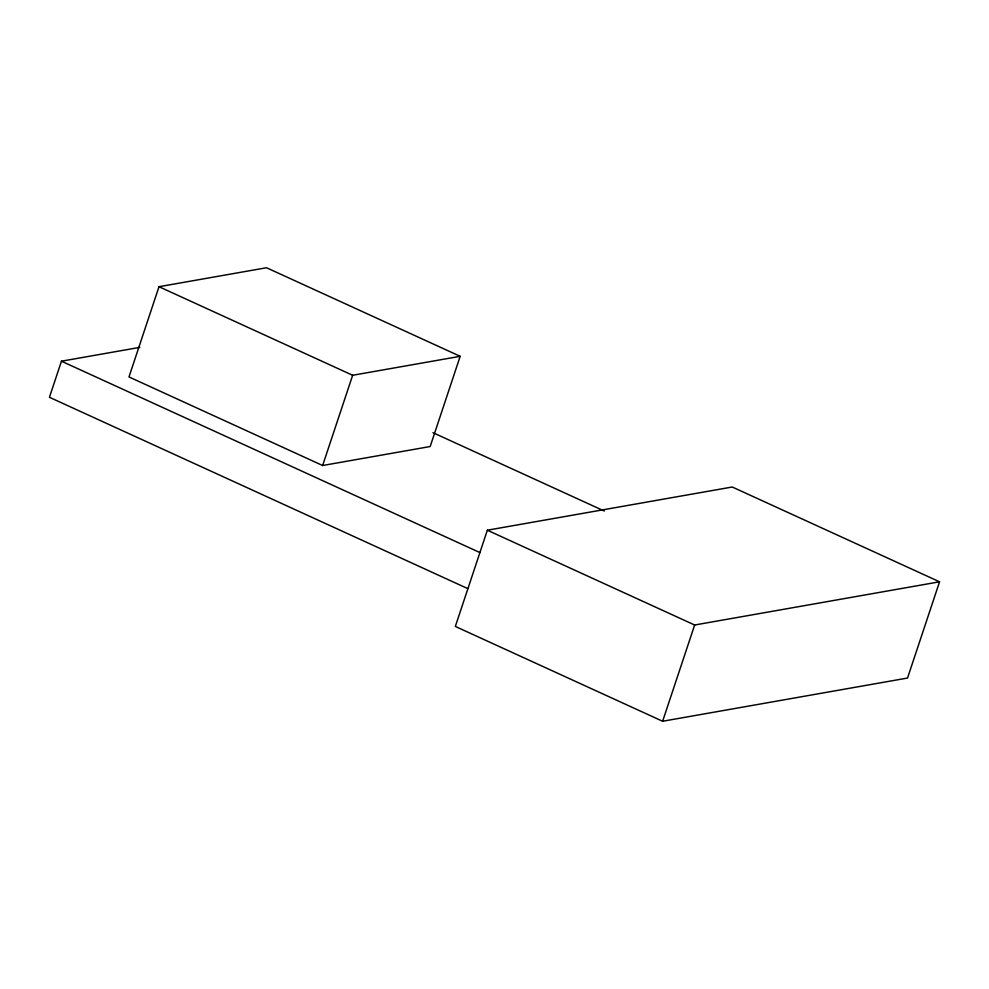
<?xml version="1.0" encoding="UTF-8"?>
<svg xmlns="http://www.w3.org/2000/svg" width="989" height="989" viewBox="0 0 989 989"><rect width="100%" height="100%" fill="white"/><g stroke="black" fill="none" stroke-linecap="round" stroke-linejoin="round"><path stroke-width="1.48" d="M139.857 347.362L61.454 361.195L49.45 397.281L467.871 588.64M159.006 286.711L128.99 376.945L322.637 465.51L430.166 446.534L460.169 356.312L266.523 267.747L159.006 286.711L352.653 375.276L460.169 356.312M322.637 465.51L352.653 375.276M487.354 530.215L455.336 626.445L662.63 721.253L907.531 678.046L939.55 581.804L732.256 487.008L487.354 530.215L694.649 625.011L939.55 581.804M662.63 721.253L694.649 625.011M432.997 432.688L604.291 511.029M61.454 361.195L479.875 552.554"/></g></svg>
